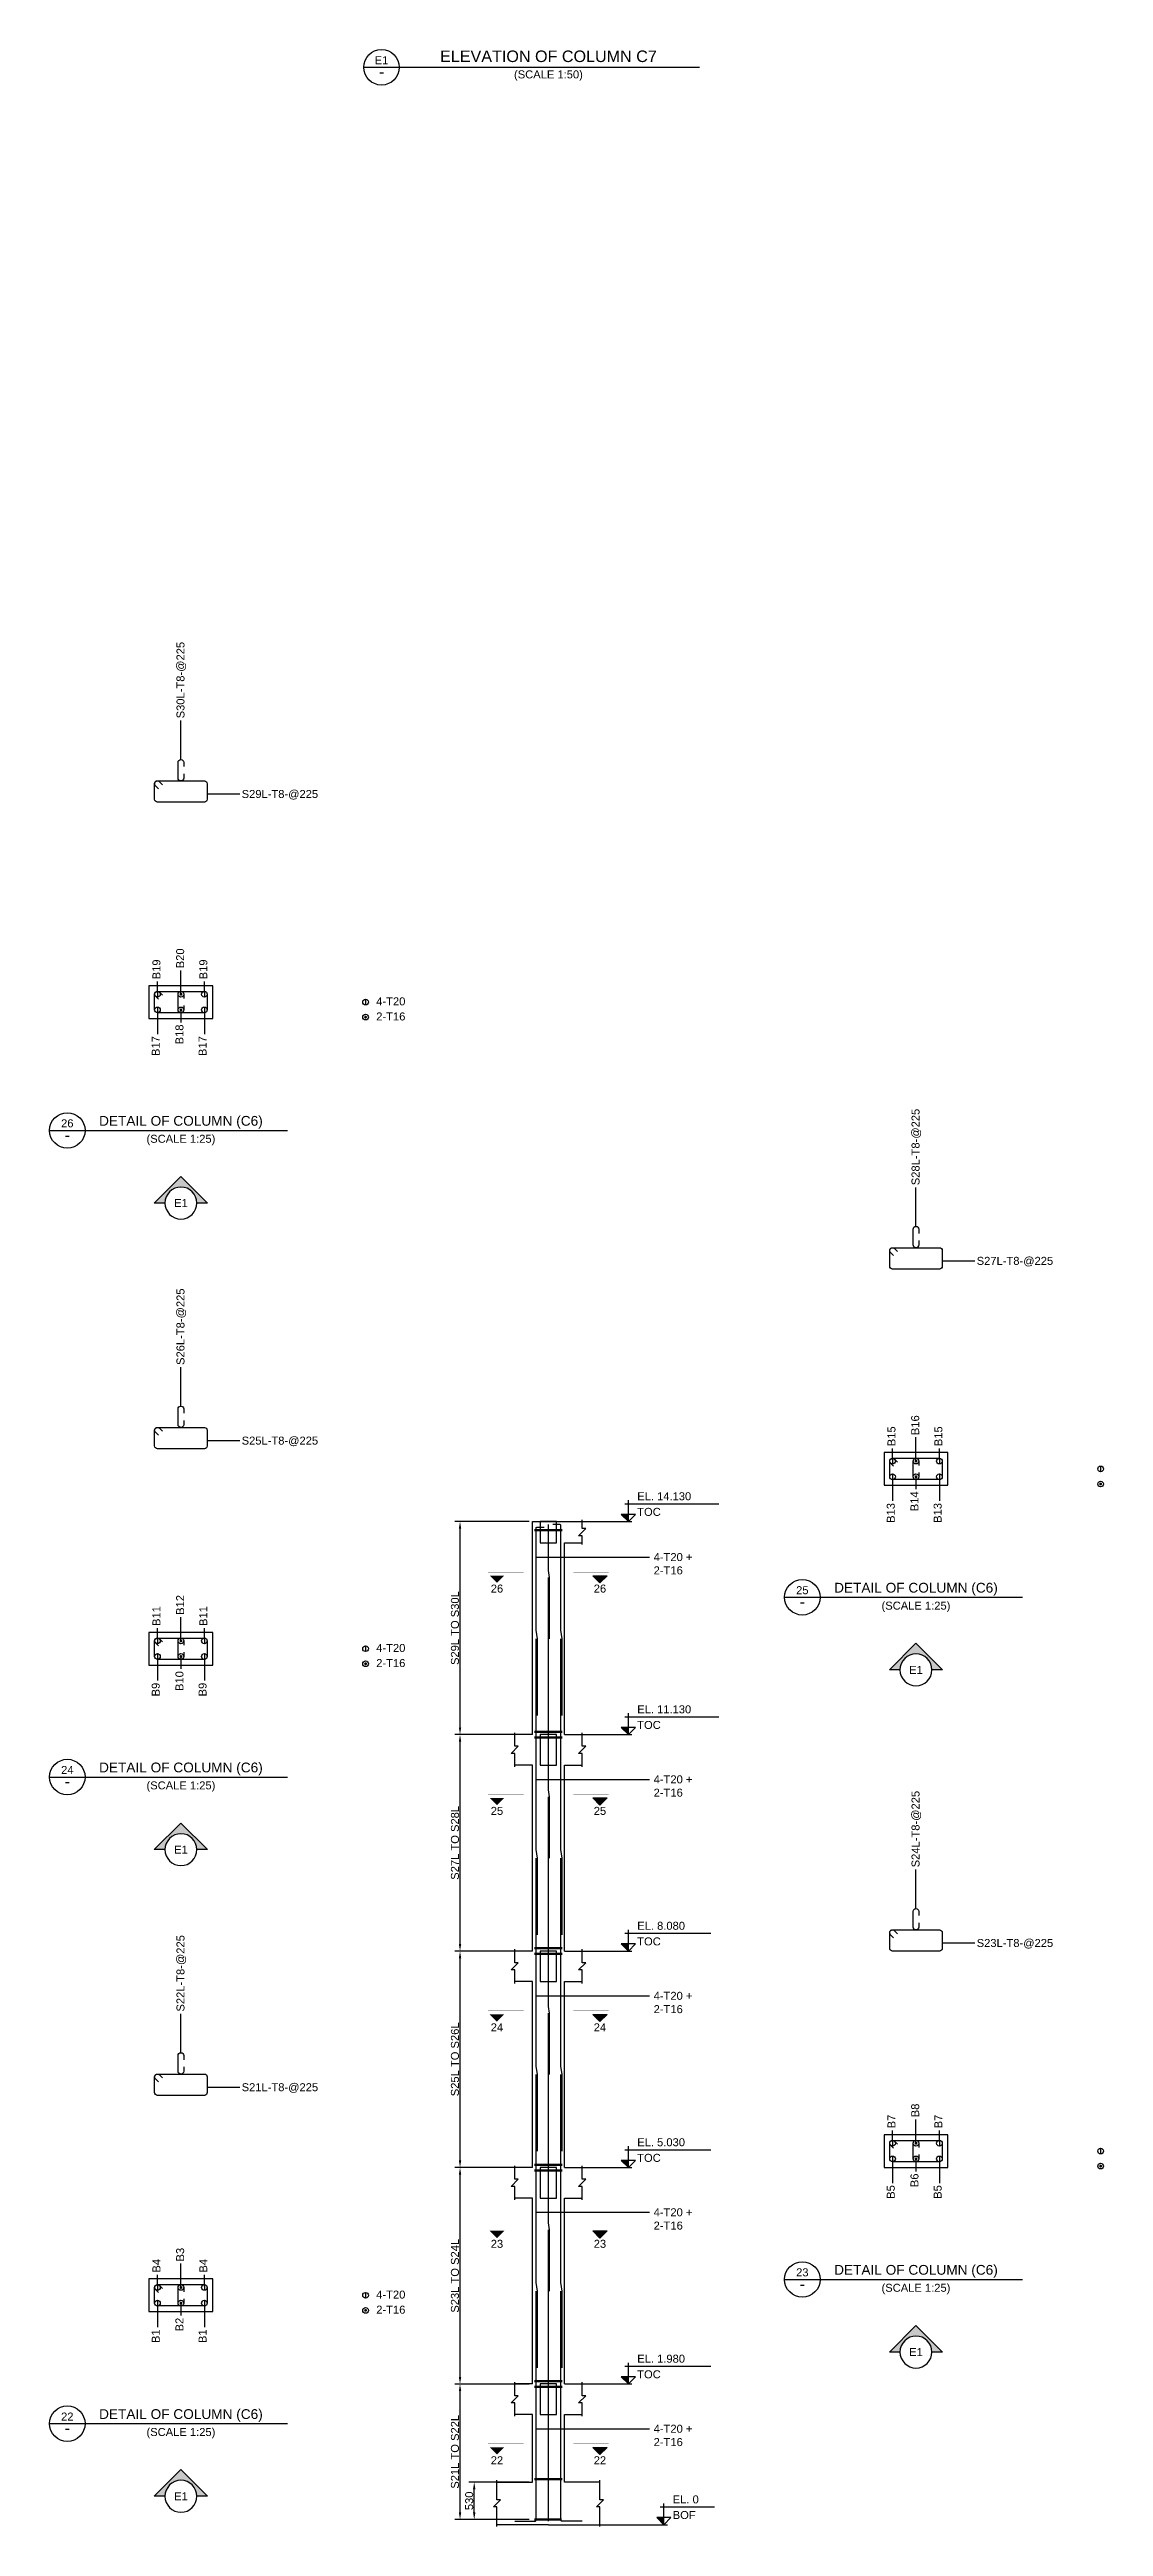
# Model space of a CAD drawing. Header units: inches. Extents: x -816171 to 9366335, y -450961 to 689132.
# Drawn here: x 123873 to 153553, y 201835 to 271590 of the extents above; entities that cross this region are included whole.
import ezdxf
from ezdxf.enums import TextEntityAlignment as Align

# ---------------------------------------------------------------- set-up
doc = ezdxf.new("R2010")
doc.units = ezdxf.units.IN
doc.header["$MEASUREMENT"] = 0
doc.linetypes.add('SCHidden', pattern=[1000, 500, -500])
for name, color, linetype in [('colSectionMarkLayer', 5, 'Continuous'), ('Concrete Line', 2, 'Continuous'), ('Dim', 31, 'Continuous'), ('Hatch', 25, 'Continuous'), ('Labels', 4, 'Continuous'), ('Link', 225, 'Continuous'), ('Reinforcement', 130, 'Continuous'), ('Text', 31, 'Continuous'), ('Text_Scale', 31, 'Continuous')]:
    doc.layers.add(name, color=color, linetype=linetype)
doc.styles.add('SC-BBS1', font='SansSerif')
doc.styles.add('SC-COL2', font='SansSerif')
doc.styles.get("Standard").update_dxf_attribs({"font": 'txt.shx'})
doc.dimstyles.new('ColumnSch', dxfattribs={"dimtxt": 225, "dimasz": 200, "dimexe": 150, "dimexo": 150, "dimgap": 25, "dimtad": 1, "dimtoh": 1, "dimdec": 4, "dimzin": 0, "dimdsep": 46, "dimtxsty": 'SC-COL2', "dimcen": 0.09, "dimclrd": 8, "dimclre": 8, "dimclrt": 31, "dimadec": 0, "dimazin": 0, "dimtfac": 1, "dimtdec": 0, "dimtix": 1, "dimtofl": 0, "dimtmove": 0, "dimatfit": 3, "dimfxl": 1, "dimtolj": 1, "dimtzin": 0, "dimarcsym": 0})
doc.dimstyles.get("Standard").update_dxf_attribs({"dimtxt": 0.18, "dimasz": 0.18, "dimexe": 0.18, "dimexo": 0.0625, "dimgap": 0.09, "dimtad": 0, "dimtih": 1, "dimtoh": 1, "dimdec": 4, "dimzin": 0, "dimdsep": 46, "dimtxsty": 'Standard', "dimcen": 0.09, "dimadec": 0, "dimazin": 0, "dimtfac": 1, "dimtdec": 4, "dimtofl": 0, "dimtmove": 0, "dimatfit": 3, "dimfxl": 1, "dimtolj": 1, "dimtzin": 0, "dimarcsym": 0})

# ---------------------------------------------------------------- blocks, each defined once
blk = doc.blocks.new('*D470')
at = {"layer": 'DEFPOINTS', "color": 0, "transparency": 16777216}
for p in [(135433, 205847), (137533, 205847), (137533, 202029)]:
    blk.add_point(p, dxfattribs=at)
at = {"layer": 'Dim', "color": 8, "lineweight": -2, "transparency": 16777216}
for p, q in [((137383, 205847), (135283, 205847)), ((135433, 202229), (135433, 205647)), ((137383, 202029), (135283, 202029))]:
    blk.add_line(p, q, dxfattribs=at)
at = {"layer": 'Dim', "color": 8, "transparency": 16777216}
for points in [[(135400, 205647), (135467, 205647), (135433, 205847)], [(135400, 202229), (135467, 202229), (135433, 202029)]]:
    blk.add_solid(points, dxfattribs=at)
at = {"layer": 'Dim', "color": 31, "lineweight": 50, "transparency": 16777216, "insert": (135291, 203938), "char_height": 225, "attachment_point": 5, "rotation": 90, "style": 'SC-COL2'}
blk.add_mtext('\\A1;S21L TO S22L', dxfattribs=at)
blk = doc.blocks.new('*D471')
at = {"layer": 'DEFPOINTS', "color": 0, "transparency": 16777216}
for p in [(135833, 203085), (137533, 203085), (137533, 202029)]:
    blk.add_point(p, dxfattribs=at)
at = {"layer": 'Dim', "color": 8, "lineweight": -2, "transparency": 16777216}
for p, q in [((137383, 203085), (135683, 203085)), ((135833, 202229), (135833, 202885)), ((137383, 202029), (135683, 202029))]:
    blk.add_line(p, q, dxfattribs=at)
at = {"layer": 'Dim', "color": 8, "transparency": 16777216}
for points in [[(135800, 202885), (135867, 202885), (135833, 203085)], [(135800, 202229), (135867, 202229), (135833, 202029)]]:
    blk.add_solid(points, dxfattribs=at)
at = {"layer": 'Dim', "color": 31, "lineweight": 50, "transparency": 16777216, "insert": (135692, 202557), "char_height": 225, "attachment_point": 5, "rotation": 90, "style": 'SC-COL2'}
blk.add_mtext('\\A1;530', dxfattribs=at)
blk = doc.blocks.new('*D472')
at = {"layer": 'DEFPOINTS', "color": 0, "transparency": 16777216}
for p in [(135433, 211943), (137533, 211943), (137533, 205847)]:
    blk.add_point(p, dxfattribs=at)
at = {"layer": 'Dim', "color": 8, "lineweight": -2, "transparency": 16777216}
for p, q in [((137383, 211943), (135283, 211943)), ((135433, 206047), (135433, 211743)), ((137383, 205847), (135283, 205847))]:
    blk.add_line(p, q, dxfattribs=at)
at = {"layer": 'Dim', "color": 8, "transparency": 16777216}
for points in [[(135400, 211743), (135467, 211743), (135433, 211943)], [(135400, 206047), (135467, 206047), (135433, 205847)]]:
    blk.add_solid(points, dxfattribs=at)
at = {"layer": 'Dim', "color": 31, "lineweight": 50, "transparency": 16777216, "insert": (135291, 208895), "char_height": 225, "attachment_point": 5, "rotation": 90, "style": 'SC-COL2'}
blk.add_mtext('\\A1;S23L TO S24L', dxfattribs=at)
blk = doc.blocks.new('*D473')
at = {"layer": 'DEFPOINTS', "color": 0, "transparency": 16777216}
for p in [(135433, 218039), (137533, 218039), (137533, 211943)]:
    blk.add_point(p, dxfattribs=at)
at = {"layer": 'Dim', "color": 8, "lineweight": -2, "transparency": 16777216}
for p, q in [((137383, 218039), (135283, 218039)), ((135433, 212143), (135433, 217839)), ((137383, 211943), (135283, 211943))]:
    blk.add_line(p, q, dxfattribs=at)
at = {"layer": 'Dim', "color": 8, "transparency": 16777216}
for points in [[(135400, 217839), (135467, 217839), (135433, 218039)], [(135400, 212143), (135467, 212143), (135433, 211943)]]:
    blk.add_solid(points, dxfattribs=at)
at = {"layer": 'Dim', "color": 31, "lineweight": 50, "transparency": 16777216, "insert": (135291, 214991), "char_height": 225, "attachment_point": 5, "rotation": 90, "style": 'SC-COL2'}
blk.add_mtext('\\A1;S25L TO S26L', dxfattribs=at)
blk = doc.blocks.new('*D474')
at = {"layer": 'DEFPOINTS', "color": 0, "transparency": 16777216}
for p in [(135433, 224135), (137533, 224135), (137533, 218039)]:
    blk.add_point(p, dxfattribs=at)
at = {"layer": 'Dim', "color": 8, "lineweight": -2, "transparency": 16777216}
for p, q in [((137383, 224135), (135283, 224135)), ((135433, 218239), (135433, 223935)), ((137383, 218039), (135283, 218039))]:
    blk.add_line(p, q, dxfattribs=at)
at = {"layer": 'Dim', "color": 8, "transparency": 16777216}
for points in [[(135400, 223935), (135467, 223935), (135433, 224135)], [(135400, 218239), (135467, 218239), (135433, 218039)]]:
    blk.add_solid(points, dxfattribs=at)
at = {"layer": 'Dim', "color": 31, "lineweight": 50, "transparency": 16777216, "insert": (135291, 221087), "char_height": 225, "attachment_point": 5, "rotation": 90, "style": 'SC-COL2'}
blk.add_mtext('\\A1;S27L TO S28L', dxfattribs=at)
blk = doc.blocks.new('*D475')
at = {"layer": 'DEFPOINTS', "color": 0, "transparency": 16777216}
for p in [(135433, 230135), (137533, 230135), (137533, 224135)]:
    blk.add_point(p, dxfattribs=at)
at = {"layer": 'Dim', "color": 8, "lineweight": -2, "transparency": 16777216}
for p, q in [((137383, 230135), (135283, 230135)), ((135433, 224335), (135433, 229935)), ((137383, 224135), (135283, 224135))]:
    blk.add_line(p, q, dxfattribs=at)
at = {"layer": 'Dim', "color": 8, "transparency": 16777216}
for points in [[(135400, 229935), (135467, 229935), (135433, 230135)], [(135400, 224335), (135467, 224335), (135433, 224135)]]:
    blk.add_solid(points, dxfattribs=at)
at = {"layer": 'Dim', "color": 31, "lineweight": 50, "transparency": 16777216, "insert": (135291, 227135), "char_height": 225, "attachment_point": 5, "rotation": 90, "style": 'SC-COL2'}
blk.add_mtext('\\A1;S29L TO S30L', dxfattribs=at)

msp = doc.modelspace()

# ---------------------------------------------------------------- hatches: boundary and pattern name
at = {"layer": 'Hatch'}
h = msp.add_hatch(color=256, dxfattribs=at)
edge = h.paths.add_edge_path(flags=16)
edge.add_line((127123.34546, 239105.4638), (126823.34546, 239105.4638))
edge.add_line((126823.34546, 239105.4638), (127573.34546, 239855.4638))
edge.add_line((127573.34546, 239855.4638), (128323.34546, 239105.4638))
edge.add_line((128323.34546, 239105.4638), (128023.34546, 239105.4638))
edge.add_arc((127573.34546, 239105.4638), 450, 0, 180)
for points in [[(140173.34546, 230135.4638), (140173.34546, 230335.4638), (139973.34546, 230335.4638)], [(136273.34546, 228610.4638), (136473.34546, 228410.4638), (136673.34546, 228610.4638), (136273.34546, 228610.4638)], [(139573.34546, 228610.4638), (139373.34546, 228410.4638), (139173.34546, 228610.4638), (139573.34546, 228610.4638)], [(140173.34546, 224135.4638), (140173.34546, 224335.4638), (139973.34546, 224335.4638)], [(136273.34546, 222350.4638), (136473.34546, 222150.4638), (136673.34546, 222350.4638), (136273.34546, 222350.4638)], [(139573.34546, 222350.4638), (139373.34546, 222150.4638), (139173.34546, 222350.4638), (139573.34546, 222350.4638)], [(140173.34546, 218039.4638), (140173.34546, 218239.4638), (139973.34546, 218239.4638)], [(136273.34546, 216254.4638), (136473.34546, 216054.4638), (136673.34546, 216254.4638), (136273.34546, 216254.4638)], [(139573.34546, 216254.4638), (139373.34546, 216054.4638), (139173.34546, 216254.4638), (139573.34546, 216254.4638)], [(140173.34546, 211943.4638), (140173.34546, 212143.4638), (139973.34546, 212143.4638)], [(136273.34546, 210158.4638), (136473.34546, 209958.4638), (136673.34546, 210158.4638), (136273.34546, 210158.4638)], [(139573.34546, 210158.4638), (139373.34546, 209958.4638), (139173.34546, 210158.4638), (139573.34546, 210158.4638)], [(140173.34546, 205847.4638), (140173.34546, 206047.4638), (139973.34546, 206047.4638)], [(136273.34546, 204062.4638), (136473.34546, 203862.4638), (136673.34546, 204062.4638), (136273.34546, 204062.4638)], [(139573.34546, 204062.4638), (139373.34546, 203862.4638), (139173.34546, 204062.4638), (139573.34546, 204062.4638)], [(141173.34546, 201885.4638), (141173.34546, 202085.4638), (140973.34546, 202085.4638)]]:
    msp.add_hatch(color=256, dxfattribs=at).paths.add_polyline_path(points, flags=0)
h = msp.add_hatch(color=256, dxfattribs=at)
edge = h.paths.add_edge_path(flags=16)
edge.add_line((147823.34546, 225957.4638), (147523.34546, 225957.4638))
edge.add_line((147523.34546, 225957.4638), (148273.34546, 226707.4638))
edge.add_line((148273.34546, 226707.4638), (149023.34546, 225957.4638))
edge.add_line((149023.34546, 225957.4638), (148723.34546, 225957.4638))
edge.add_arc((148273.34546, 225957.4638), 450, 0, 180)
h = msp.add_hatch(color=256, dxfattribs=at)
edge = h.paths.add_edge_path(flags=16)
edge.add_line((127123.34546, 220895.4638), (126823.34546, 220895.4638))
edge.add_line((126823.34546, 220895.4638), (127573.34546, 221645.4638))
edge.add_line((127573.34546, 221645.4638), (128323.34546, 220895.4638))
edge.add_line((128323.34546, 220895.4638), (128023.34546, 220895.4638))
edge.add_arc((127573.34546, 220895.4638), 450, 0, 180)
h = msp.add_hatch(color=256, dxfattribs=at)
edge = h.paths.add_edge_path(flags=16)
edge.add_line((147823.34546, 206747.4638), (147523.34546, 206747.4638))
edge.add_line((147523.34546, 206747.4638), (148273.34546, 207497.4638))
edge.add_line((148273.34546, 207497.4638), (149023.34546, 206747.4638))
edge.add_line((149023.34546, 206747.4638), (148723.34546, 206747.4638))
edge.add_arc((148273.34546, 206747.4638), 450, 0, 180)
h = msp.add_hatch(color=256, dxfattribs=at)
edge = h.paths.add_edge_path(flags=16)
edge.add_line((127123.34546, 202685.4638), (126823.34546, 202685.4638))
edge.add_line((126823.34546, 202685.4638), (127573.34546, 203435.4638))
edge.add_line((127573.34546, 203435.4638), (128323.34546, 202685.4638))
edge.add_line((128323.34546, 202685.4638), (128023.34546, 202685.4638))
edge.add_arc((127573.34546, 202685.4638), 450, 0, 180)

# ---------------------------------------------------------------- linework, layer by layer
at = {"lineweight": 50}
for p, q in [((137533.34546, 229895.4638), (138313.34546, 229895.4638)), ((137533.34546, 224215.4638), (138313.34546, 224215.4638)), ((137533.34546, 224055.4638), (138313.34546, 224055.4638)), ((137533.34546, 218119.4638), (138313.34546, 218119.4638)), ((137533.34546, 217959.4638), (138313.34546, 217959.4638)), ((137533.34546, 212023.4638), (138313.34546, 212023.4638)), ((137533.34546, 211863.4638), (138313.34546, 211863.4638)), ((137533.34546, 205927.4638), (138313.34546, 205927.4638)), ((137533.34546, 205767.4638), (138313.34546, 205767.4638)), ((137533.34546, 203165.4638), (138313.34546, 203165.4638)), ((137533.34546, 202029.4638), (138293.34546, 202029.4638))]:
    msp.add_line(p, q, dxfattribs=at)
at = {"layer": 'colSectionMarkLayer'}
for p, q in [((132723.34546, 271090.4638), (142173.34546, 271090.4638)), ((123873.34546, 241150.4638), (130573.34546, 241150.4638)), ((140073.34546, 230635.4638), (142723.34546, 230635.4638)), ((140173.34546, 230135.4638), (140173.34546, 230735.4638)), ((138373.34546, 230135.4638), (140273.34546, 230135.4638)), ((144573.34546, 228002.4638), (151273.34546, 228002.4638)), ((140073.34546, 224635.4638), (142723.34546, 224635.4638)), ((140173.34546, 224135.4638), (140173.34546, 224735.4638)), ((138373.34546, 224135.4638), (140273.34546, 224135.4638)), ((123873.34546, 222940.4638), (130573.34546, 222940.4638)), ((140073.34546, 218539.4638), (142498.34546, 218539.4638)), ((140173.34546, 218039.4638), (140173.34546, 218639.4638)), ((138373.34546, 218039.4638), (140273.34546, 218039.4638)), ((140073.34546, 212443.4638), (142498.34546, 212443.4638)), ((140173.34546, 211943.4638), (140173.34546, 212543.4638)), ((138373.34546, 211943.4638), (140273.34546, 211943.4638)), ((144573.34546, 208792.4638), (151273.34546, 208792.4638)), ((138373.34546, 205847.4638), (140273.34546, 205847.4638)), ((140073.34546, 206347.4638), (142498.34546, 206347.4638)), ((140173.34546, 205847.4638), (140173.34546, 206447.4638)), ((123873.34546, 204730.4638), (130573.34546, 204730.4638)), ((141073.34546, 202385.4638), (142598.34546, 202385.4638)), ((141173.34546, 201885.4638), (141173.34546, 202485.4638)), ((139373.34546, 201885.4638), (141273.34546, 201885.4638))]:
    msp.add_line(p, q, dxfattribs=at)
for points in [[(127123.34546, 239105.4638), (126823.34546, 239105.4638), (127573.34546, 239855.4638), (128323.34546, 239105.4638), (128023.34546, 239105.4638, 1), (127123.34546, 239105.4638, 1), (128023.34546, 239105.4638)], [(147823.34546, 225957.4638), (147523.34546, 225957.4638), (148273.34546, 226707.4638), (149023.34546, 225957.4638), (148723.34546, 225957.4638, 1), (147823.34546, 225957.4638, 1), (148723.34546, 225957.4638)], [(127123.34546, 220895.4638), (126823.34546, 220895.4638), (127573.34546, 221645.4638), (128323.34546, 220895.4638), (128023.34546, 220895.4638, 1), (127123.34546, 220895.4638, 1), (128023.34546, 220895.4638)], [(147823.34546, 206747.4638), (147523.34546, 206747.4638), (148273.34546, 207497.4638), (149023.34546, 206747.4638), (148723.34546, 206747.4638, 1), (147823.34546, 206747.4638, 1), (148723.34546, 206747.4638)], [(127123.34546, 202685.4638), (126823.34546, 202685.4638), (127573.34546, 203435.4638), (128323.34546, 202685.4638), (128023.34546, 202685.4638, 1), (127123.34546, 202685.4638, 1), (128023.34546, 202685.4638)]]:
    msp.add_lwpolyline(points, format="xyb", dxfattribs=at)
for points in [[(140173.34546, 230135.4638), (140373.34546, 230335.4638), (139973.34546, 230335.4638)], [(140173.34546, 224135.4638), (140373.34546, 224335.4638), (139973.34546, 224335.4638)], [(140173.34546, 218039.4638), (140373.34546, 218239.4638), (139973.34546, 218239.4638)], [(140173.34546, 211943.4638), (140373.34546, 212143.4638), (139973.34546, 212143.4638)], [(140173.34546, 205847.4638), (140373.34546, 206047.4638), (139973.34546, 206047.4638)], [(141173.34546, 201885.4638), (141373.34546, 202085.4638), (140973.34546, 202085.4638)]]:
    msp.add_lwpolyline(points, close=True, dxfattribs=at)
at = {"layer": 'colSectionMarkLayer', "const_width": 5}
for points in [[(137223.34546, 228710.4638), (136223.34546, 228710.4638)], [(136273.34546, 228610.4638), (136473.34546, 228410.4638), (136673.34546, 228610.4638), (136273.34546, 228610.4638)], [(138623.34546, 228710.4638), (139623.34546, 228710.4638)], [(137223.34546, 222450.4638), (136223.34546, 222450.4638)], [(136273.34546, 222350.4638), (136473.34546, 222150.4638), (136673.34546, 222350.4638), (136273.34546, 222350.4638)], [(138623.34546, 222450.4638), (139623.34546, 222450.4638)], [(137223.34546, 216354.4638), (136223.34546, 216354.4638)], [(136273.34546, 216254.4638), (136473.34546, 216054.4638), (136673.34546, 216254.4638), (136273.34546, 216254.4638)], [(138623.34546, 216354.4638), (139623.34546, 216354.4638)], [(137223.34546, 210258.4638), (136223.34546, 210258.4638)], [(136273.34546, 210158.4638), (136473.34546, 209958.4638), (136673.34546, 210158.4638), (136273.34546, 210158.4638)], [(138623.34546, 210258.4638), (139623.34546, 210258.4638)], [(137223.34546, 204162.4638), (136223.34546, 204162.4638)], [(136273.34546, 204062.4638), (136473.34546, 203862.4638), (136673.34546, 204062.4638), (136273.34546, 204062.4638)], [(138623.34546, 204162.4638), (139623.34546, 204162.4638)]]:
    msp.add_lwpolyline(points, dxfattribs=at)
at = {"layer": 'colSectionMarkLayer'}
for points in [[(139573.34546, 228610.4638), (139373.34546, 228410.4638), (139173.34546, 228610.4638), (139573.34546, 228610.4638)], [(139573.34546, 222350.4638), (139373.34546, 222150.4638), (139173.34546, 222350.4638), (139573.34546, 222350.4638)], [(139573.34546, 216254.4638), (139373.34546, 216054.4638), (139173.34546, 216254.4638), (139573.34546, 216254.4638)], [(139573.34546, 210158.4638), (139373.34546, 209958.4638), (139173.34546, 210158.4638), (139573.34546, 210158.4638)], [(139573.34546, 204062.4638), (139373.34546, 203862.4638), (139173.34546, 204062.4638), (139573.34546, 204062.4638)]]:
    msp.add_lwpolyline(points, dxfattribs=at)
for centre in [(133223.34546, 271090.4638), (124373.34546, 241150.4638), (145073.34546, 228002.4638), (124373.34546, 222940.4638), (145073.34546, 208792.4638), (124373.34546, 204730.4638)]:
    msp.add_circle(centre, 500, dxfattribs=at)
at = {"layer": 'Concrete Line'}
for p, q in [((137473.34546, 224135.4638), (137473.34546, 230135.4638)), ((137473.34546, 230135.4638), (138873.34546, 230135.4638)), ((138373.34546, 224135.4638), (138373.34546, 229535.4638)), ((138373.34546, 229535.4638), (138873.34546, 229535.4638)), ((137473.34546, 224135.4638), (136973.34546, 224135.4638)), ((137473.34546, 224135.4638), (137473.34546, 224135.4638)), ((137473.34546, 224135.4638), (137473.34546, 224135.4638)), ((138373.34546, 224135.4638), (138373.34546, 224135.4638)), ((138373.34546, 224135.4638), (138373.34546, 224135.4638)), ((138373.34546, 224135.4638), (138873.34546, 224135.4638)), ((137473.34546, 223275.4638), (136973.34546, 223275.4638)), ((137473.34546, 218039.4638), (137473.34546, 223275.4638)), ((138373.34546, 218039.4638), (138373.34546, 223275.4638)), ((138373.34546, 223275.4638), (138873.34546, 223275.4638)), ((137473.34546, 218039.4638), (136973.34546, 218039.4638)), ((137473.34546, 218039.4638), (137473.34546, 218039.4638)), ((137473.34546, 218039.4638), (137473.34546, 218039.4638)), ((138373.34546, 218039.4638), (138373.34546, 218039.4638)), ((138373.34546, 218039.4638), (138373.34546, 218039.4638)), ((138373.34546, 218039.4638), (138873.34546, 218039.4638)), ((137473.34546, 217179.4638), (136973.34546, 217179.4638)), ((137473.34546, 211943.4638), (137473.34546, 217179.4638)), ((138373.34546, 211943.4638), (138373.34546, 217179.4638)), ((138373.34546, 217179.4638), (138873.34546, 217179.4638)), ((137473.34546, 211943.4638), (136973.34546, 211943.4638)), ((137473.34546, 211943.4638), (137473.34546, 211943.4638)), ((137473.34546, 211943.4638), (137473.34546, 211943.4638)), ((138373.34546, 211943.4638), (138373.34546, 211943.4638)), ((138373.34546, 211943.4638), (138373.34546, 211943.4638)), ((138373.34546, 211943.4638), (138873.34546, 211943.4638)), ((137473.34546, 211083.4638), (136973.34546, 211083.4638)), ((137473.34546, 205847.4638), (137473.34546, 211083.4638)), ((138373.34546, 205847.4638), (138373.34546, 211083.4638)), ((138373.34546, 211083.4638), (138873.34546, 211083.4638)), ((137473.34546, 205847.4638), (136973.34546, 205847.4638)), ((137473.34546, 205847.4638), (137473.34546, 205847.4638)), ((137473.34546, 205847.4638), (137473.34546, 205847.4638)), ((138373.34546, 205847.4638), (138373.34546, 205847.4638)), ((138373.34546, 205847.4638), (138373.34546, 205847.4638)), ((138373.34546, 205847.4638), (138873.34546, 205847.4638)), ((137473.34546, 204987.4638), (136973.34546, 204987.4638)), ((137473.34546, 203085.4638), (137473.34546, 204987.4638)), ((138373.34546, 203085.4638), (138373.34546, 204987.4638)), ((138373.34546, 204987.4638), (138873.34546, 204987.4638)), ((136473.34546, 203085.4638), (137473.34546, 203085.4638)), ((139373.34546, 203085.4638), (138373.34546, 203085.4638)), ((139373.34546, 203085.4638), (138373.34546, 203085.4638)), ((137923.34546, 201885.4638), (136473.34546, 201885.4638)), ((137923.34546, 201885.4638), (139373.34546, 201885.4638))]:
    msp.add_line(p, q, dxfattribs=at)
for points in [[(126673.34546, 244305.4638), (128473.34546, 244305.4638), (128473.34546, 244305.4638), (128473.34546, 245225.4638), (128473.34546, 245225.4638), (126673.34546, 245225.4638), (126673.34546, 245225.4638), (126673.34546, 244305.4638)], [(147373.34546, 231157.4638), (149173.34546, 231157.4638), (149173.34546, 231157.4638), (149173.34546, 232077.4638), (149173.34546, 232077.4638), (147373.34546, 232077.4638), (147373.34546, 232077.4638), (147373.34546, 231157.4638)], [(137693.34546, 230135.4638), (137693.34546, 229535.4638), (138153.34546, 229535.4638), (138153.34546, 230135.4638)], [(126673.34546, 226095.4638), (128473.34546, 226095.4638), (128473.34546, 226095.4638), (128473.34546, 227015.4638), (128473.34546, 227015.4638), (126673.34546, 227015.4638), (126673.34546, 227015.4638), (126673.34546, 226095.4638)], [(137693.34546, 224135.4638), (137693.34546, 223275.4638), (138153.34546, 223275.4638), (138153.34546, 224135.4638)], [(137693.34546, 218039.4638), (137693.34546, 217179.4638), (138153.34546, 217179.4638), (138153.34546, 218039.4638)], [(147373.34546, 211947.4638), (149173.34546, 211947.4638), (149173.34546, 211947.4638), (149173.34546, 212867.4638), (149173.34546, 212867.4638), (147373.34546, 212867.4638), (147373.34546, 212867.4638), (147373.34546, 211947.4638)], [(137693.34546, 211943.4638), (137693.34546, 211083.4638), (138153.34546, 211083.4638), (138153.34546, 211943.4638)], [(126673.34546, 207885.4638), (128473.34546, 207885.4638), (128473.34546, 207885.4638), (128473.34546, 208805.4638), (128473.34546, 208805.4638), (126673.34546, 208805.4638), (126673.34546, 208805.4638), (126673.34546, 207885.4638)], [(137693.34546, 205847.4638), (137693.34546, 204987.4638), (138153.34546, 204987.4638), (138153.34546, 205847.4638)]]:
    msp.add_lwpolyline(points, close=True, dxfattribs=at)
for points in [[(138873.34546, 229485.4638), (138873.34546, 229735.4638), (138773.34546, 229735.4638), (138973.34546, 229935.4638), (138873.34546, 229935.4638), (138873.34546, 230185.4638)], [(136973.34546, 223225.4638), (136973.34546, 223605.4638), (136873.34546, 223605.4638), (137073.34546, 223805.4638), (136973.34546, 223805.4638), (136973.34546, 224185.4638)], [(138873.34546, 223225.4638), (138873.34546, 223605.4638), (138773.34546, 223605.4638), (138973.34546, 223805.4638), (138873.34546, 223805.4638), (138873.34546, 224185.4638)], [(136973.34546, 217129.4638), (136973.34546, 217509.4638), (136873.34546, 217509.4638), (137073.34546, 217709.4638), (136973.34546, 217709.4638), (136973.34546, 218089.4638)], [(138873.34546, 217129.4638), (138873.34546, 217509.4638), (138773.34546, 217509.4638), (138973.34546, 217709.4638), (138873.34546, 217709.4638), (138873.34546, 218089.4638)], [(136973.34546, 211033.4638), (136973.34546, 211413.4638), (136873.34546, 211413.4638), (137073.34546, 211613.4638), (136973.34546, 211613.4638), (136973.34546, 211993.4638)], [(138873.34546, 211033.4638), (138873.34546, 211413.4638), (138773.34546, 211413.4638), (138973.34546, 211613.4638), (138873.34546, 211613.4638), (138873.34546, 211993.4638)], [(136973.34546, 204937.4638), (136973.34546, 205317.4638), (136873.34546, 205317.4638), (137073.34546, 205517.4638), (136973.34546, 205517.4638), (136973.34546, 205897.4638)], [(138873.34546, 204937.4638), (138873.34546, 205317.4638), (138773.34546, 205317.4638), (138973.34546, 205517.4638), (138873.34546, 205517.4638), (138873.34546, 205897.4638)], [(136473.34546, 201835.4638), (136473.34546, 202385.4638), (136373.34546, 202385.4638), (136573.34546, 202585.4638), (136473.34546, 202585.4638), (136473.34546, 203135.4638)], [(139373.34546, 201835.4638), (139373.34546, 202385.4638), (139273.34546, 202385.4638), (139473.34546, 202585.4638), (139373.34546, 202585.4638), (139373.34546, 203135.4638)]]:
    msp.add_lwpolyline(points, dxfattribs=at)
at = {"layer": 'Concrete Line', "linetype": 'SCHidden', "ltscale": 0.3}
for points in [[(137693.34546, 224135.4638), (137693.34546, 223275.4638), (138153.34546, 223275.4638), (138153.34546, 224135.4638)], [(137693.34546, 218039.4638), (137693.34546, 217179.4638), (138153.34546, 217179.4638), (138153.34546, 218039.4638)], [(137693.34546, 211943.4638), (137693.34546, 211083.4638), (138153.34546, 211083.4638), (138153.34546, 211943.4638)], [(137693.34546, 205847.4638), (137693.34546, 204987.4638), (138153.34546, 204987.4638), (138153.34546, 205847.4638)]]:
    msp.add_lwpolyline(points, close=True, dxfattribs=at)
at = {"layer": 'Dim', "color": 8}
for p, q in [((127573.34546, 245017.4638), (127573.34546, 245657.4638)), ((126913.34546, 245025.4638), (126913.34546, 245345.4638)), ((128233.34546, 245025.4638), (128233.34546, 245345.4638)), ((126913.34546, 244505.4638), (126913.34546, 243865.4638)), ((127573.34546, 244513.4638), (127573.34546, 244193.4638)), ((128233.34546, 244505.4638), (128233.34546, 243865.4638)), ((148273.34546, 231869.4638), (148273.34546, 232509.4638)), ((147613.34546, 231877.4638), (147613.34546, 232197.4638)), ((148933.34546, 231877.4638), (148933.34546, 232197.4638)), ((147613.34546, 231357.4638), (147613.34546, 230717.4638)), ((148273.34546, 231365.4638), (148273.34546, 231045.4638)), ((148933.34546, 231357.4638), (148933.34546, 230717.4638)), ((127573.34546, 226807.4638), (127573.34546, 227447.4638)), ((126913.34546, 226815.4638), (126913.34546, 227135.4638)), ((128233.34546, 226815.4638), (128233.34546, 227135.4638)), ((126913.34546, 226295.4638), (126913.34546, 225655.4638)), ((127573.34546, 226303.4638), (127573.34546, 225983.4638)), ((128233.34546, 226295.4638), (128233.34546, 225655.4638)), ((147613.34546, 212667.4638), (147613.34546, 212987.4638)), ((148273.34546, 212659.4638), (148273.34546, 213299.4638)), ((148933.34546, 212667.4638), (148933.34546, 212987.4638)), ((147613.34546, 212147.4638), (147613.34546, 211507.4638)), ((148273.34546, 212155.4638), (148273.34546, 211835.4638)), ((148933.34546, 212147.4638), (148933.34546, 211507.4638)), ((126913.34546, 208605.4638), (126913.34546, 208925.4638)), ((127573.34546, 208597.4638), (127573.34546, 209237.4638)), ((128233.34546, 208605.4638), (128233.34546, 208925.4638)), ((126913.34546, 208085.4638), (126913.34546, 207445.4638)), ((127573.34546, 208093.4638), (127573.34546, 207773.4638)), ((128233.34546, 208085.4638), (128233.34546, 207445.4638))]:
    msp.add_line(p, q, dxfattribs=at)
at = {"layer": 'Link'}
for points in [[(127653.34546, 251195.4638), (127653.34546, 251075.4638, -1), (127493.34546, 251075.4638), (127493.34546, 251515.4638, -1), (127653.34546, 251515.4638), (127653.34546, 251395.4638)], [(126941.62947, 250774.0424), (126856.77681, 250858.89537, -0.6681779738), (126913.34546, 250995.4638), (128233.34546, 250995.4638, -0.4142135624), (128313.34546, 250915.4638), (128313.34546, 250475.4638, -0.4142135624), (128233.34546, 250395.4638), (126913.34546, 250395.4638, -0.4142135624), (126833.34546, 250475.4638), (126833.34546, 250915.4638, -0.6681793021), (126969.9141, 250972.03224), (127054.76676, 250887.17927)], [(126941.62947, 244844.0424), (126856.77681, 244928.89537, -0.6681779738), (126913.34546, 245065.4638), (128233.34546, 245065.4638, -0.4142135624), (128313.34546, 244985.4638), (128313.34546, 244545.4638, -0.4142135624), (128233.34546, 244465.4638), (126913.34546, 244465.4638, -0.4142135624), (126833.34546, 244545.4638), (126833.34546, 244985.4638, -0.6681793021), (126969.9141, 245042.03224), (127054.76676, 244957.17927)], [(127653.34546, 244665.4638), (127653.34546, 244545.4638, -1), (127493.34546, 244545.4638), (127493.34546, 244985.4638, -1), (127653.34546, 244985.4638), (127653.34546, 244865.4638)], [(148353.34546, 238047.4638), (148353.34546, 237927.4638, -1), (148193.34546, 237927.4638), (148193.34546, 238367.4638, -1), (148353.34546, 238367.4638), (148353.34546, 238247.4638)], [(147641.62947, 237626.0424), (147556.77681, 237710.89537, -0.6681779738), (147613.34546, 237847.4638), (148933.34546, 237847.4638, -0.4142135624), (149013.34546, 237767.4638), (149013.34546, 237327.4638, -0.4142135624), (148933.34546, 237247.4638), (147613.34546, 237247.4638, -0.4142135624), (147533.34546, 237327.4638), (147533.34546, 237767.4638, -0.6681793021), (147669.9141, 237824.03224), (147754.76676, 237739.17927)], [(127653.34546, 232985.4638), (127653.34546, 232865.4638, -1), (127493.34546, 232865.4638), (127493.34546, 233305.4638, -1), (127653.34546, 233305.4638), (127653.34546, 233185.4638)], [(126941.62947, 232564.0424), (126856.77681, 232648.89537, -0.6681779738), (126913.34546, 232785.4638), (128233.34546, 232785.4638, -0.4142135624), (128313.34546, 232705.4638), (128313.34546, 232265.4638, -0.4142135624), (128233.34546, 232185.4638), (126913.34546, 232185.4638, -0.4142135624), (126833.34546, 232265.4638), (126833.34546, 232705.4638, -0.6681793021), (126969.9141, 232762.03224), (127054.76676, 232677.17927)], [(147641.62947, 231696.0424), (147556.77681, 231780.89537, -0.6681779738), (147613.34546, 231917.4638), (148933.34546, 231917.4638, -0.4142135624), (149013.34546, 231837.4638), (149013.34546, 231397.4638, -0.4142135624), (148933.34546, 231317.4638), (147613.34546, 231317.4638, -0.4142135624), (147533.34546, 231397.4638), (147533.34546, 231837.4638, -0.6681793021), (147669.9141, 231894.03224), (147754.76676, 231809.17927)], [(148353.34546, 231517.4638), (148353.34546, 231397.4638, -1), (148193.34546, 231397.4638), (148193.34546, 231837.4638, -1), (148353.34546, 231837.4638), (148353.34546, 231717.4638)], [(126941.62947, 226634.0424), (126856.77681, 226718.89537, -0.6681779738), (126913.34546, 226855.4638), (128233.34546, 226855.4638, -0.4142135624), (128313.34546, 226775.4638), (128313.34546, 226335.4638, -0.4142135624), (128233.34546, 226255.4638), (126913.34546, 226255.4638, -0.4142135624), (126833.34546, 226335.4638), (126833.34546, 226775.4638, -0.6681793021), (126969.9141, 226832.03224), (127054.76676, 226747.17927)], [(127653.34546, 226455.4638), (127653.34546, 226335.4638, -1), (127493.34546, 226335.4638), (127493.34546, 226775.4638, -1), (127653.34546, 226775.4638), (127653.34546, 226655.4638)], [(148353.34546, 218837.4638), (148353.34546, 218717.4638, -1), (148193.34546, 218717.4638), (148193.34546, 219157.4638, -1), (148353.34546, 219157.4638), (148353.34546, 219037.4638)], [(147641.62947, 218416.0424), (147556.77681, 218500.89537, -0.6681779738), (147613.34546, 218637.4638), (148933.34546, 218637.4638, -0.4142135624), (149013.34546, 218557.4638), (149013.34546, 218117.4638, -0.4142135624), (148933.34546, 218037.4638), (147613.34546, 218037.4638, -0.4142135624), (147533.34546, 218117.4638), (147533.34546, 218557.4638, -0.6681793021), (147669.9141, 218614.03224), (147754.76676, 218529.17927)], [(127653.34546, 214775.4638), (127653.34546, 214655.4638, -1), (127493.34546, 214655.4638), (127493.34546, 215095.4638, -1), (127653.34546, 215095.4638), (127653.34546, 214975.4638)], [(126941.62947, 214354.0424), (126856.77681, 214438.89537, -0.6681779738), (126913.34546, 214575.4638), (128233.34546, 214575.4638, -0.4142135624), (128313.34546, 214495.4638), (128313.34546, 214055.4638, -0.4142135624), (128233.34546, 213975.4638), (126913.34546, 213975.4638, -0.4142135624), (126833.34546, 214055.4638), (126833.34546, 214495.4638, -0.6681793021), (126969.9141, 214552.03224), (127054.76676, 214467.17927)], [(147641.62947, 212486.0424), (147556.77681, 212570.89537, -0.6681779738), (147613.34546, 212707.4638), (148933.34546, 212707.4638, -0.4142135624), (149013.34546, 212627.4638), (149013.34546, 212187.4638, -0.4142135624), (148933.34546, 212107.4638), (147613.34546, 212107.4638, -0.4142135624), (147533.34546, 212187.4638), (147533.34546, 212627.4638, -0.6681793021), (147669.9141, 212684.03224), (147754.76676, 212599.17927)], [(148353.34546, 212307.4638), (148353.34546, 212187.4638, -1), (148193.34546, 212187.4638), (148193.34546, 212627.4638, -1), (148353.34546, 212627.4638), (148353.34546, 212507.4638)], [(126941.62947, 208424.0424), (126856.77681, 208508.89537, -0.6681779738), (126913.34546, 208645.4638), (128233.34546, 208645.4638, -0.4142135624), (128313.34546, 208565.4638), (128313.34546, 208125.4638, -0.4142135624), (128233.34546, 208045.4638), (126913.34546, 208045.4638, -0.4142135624), (126833.34546, 208125.4638), (126833.34546, 208565.4638, -0.6681793021), (126969.9141, 208622.03224), (127054.76676, 208537.17927)], [(127653.34546, 208245.4638), (127653.34546, 208125.4638, -1), (127493.34546, 208125.4638), (127493.34546, 208565.4638, -1), (127653.34546, 208565.4638), (127653.34546, 208445.4638)]]:
    msp.add_lwpolyline(points, format="xyb", dxfattribs=at)
at = {"layer": 'Reinforcement', "color": 130}
for points in [[(126913.34546, 245065.4638), (126913.34546, 244905.4638)], [(128233.34546, 245065.4638), (128233.34546, 244905.4638)], [(132773.34546, 244845.4638), (132773.34546, 244685.4638)], [(126913.34546, 244625.4638), (126913.34546, 244465.4638)], [(128233.34546, 244625.4638), (128233.34546, 244465.4638)], [(147613.34546, 231917.4638), (147613.34546, 231757.4638)], [(148933.34546, 231917.4638), (148933.34546, 231757.4638)], [(153473.34546, 231697.4638), (153473.34546, 231537.4638)], [(147613.34546, 231477.4638), (147613.34546, 231317.4638)], [(148933.34546, 231477.4638), (148933.34546, 231317.4638)], [(126913.34546, 226855.4638), (126913.34546, 226695.4638)], [(128233.34546, 226855.4638), (128233.34546, 226695.4638)], [(126913.34546, 226415.4638), (126913.34546, 226255.4638)], [(128233.34546, 226415.4638), (128233.34546, 226255.4638)], [(132773.34546, 226635.4638), (132773.34546, 226475.4638)], [(147613.34546, 212707.4638), (147613.34546, 212547.4638)], [(147613.34546, 212267.4638), (147613.34546, 212107.4638)], [(148933.34546, 212707.4638), (148933.34546, 212547.4638)], [(148933.34546, 212267.4638), (148933.34546, 212107.4638)], [(153473.34546, 212487.4638), (153473.34546, 212327.4638)], [(126913.34546, 208645.4638), (126913.34546, 208485.4638)], [(128233.34546, 208645.4638), (128233.34546, 208485.4638)], [(126913.34546, 208205.4638), (126913.34546, 208045.4638)], [(128233.34546, 208205.4638), (128233.34546, 208045.4638)], [(132773.34546, 208425.4638), (132773.34546, 208265.4638)]]:
    msp.add_lwpolyline(points, dxfattribs=at)
at = {"layer": 'Reinforcement', "color": 130, "const_width": 40}
for points in [[(127553.34546, 244985.4638, 1), (127593.34546, 244985.4638, 1)], [(127553.34546, 244545.4638, 1), (127593.34546, 244545.4638, 1)], [(132753.34546, 244340.4638, 1), (132793.34546, 244340.4638, 1)], [(148253.34546, 231837.4638, 1), (148293.34546, 231837.4638, 1)], [(148253.34546, 231397.4638, 1), (148293.34546, 231397.4638, 1)], [(153453.34546, 231192.4638, 1), (153493.34546, 231192.4638, 1)], [(127553.34546, 226775.4638, 1), (127593.34546, 226775.4638, 1)], [(127553.34546, 226335.4638, 1), (127593.34546, 226335.4638, 1)], [(132753.34546, 226130.4638, 1), (132793.34546, 226130.4638, 1)], [(148253.34546, 212627.4638, 1), (148293.34546, 212627.4638, 1)], [(148253.34546, 212187.4638, 1), (148293.34546, 212187.4638, 1)], [(153453.34546, 211982.4638, 1), (153493.34546, 211982.4638, 1)], [(127553.34546, 208565.4638, 1), (127593.34546, 208565.4638, 1)], [(127553.34546, 208125.4638, 1), (127593.34546, 208125.4638, 1)], [(132753.34546, 207920.4638, 1), (132793.34546, 207920.4638, 1)]]:
    msp.add_lwpolyline(points, format="xyb", close=True, dxfattribs=at)
at = {"layer": 'Reinforcement'}
for points in [[(137613.34546, 224675.4638), (137613.34546, 226835.4638), (137573.34546, 227075.4638), (137573.34546, 229945.4638, -0.4142135624), (137603.34546, 229975.4638), (137803.34546, 229975.4638)], [(138313.34546, 224675.4638), (138313.34546, 226835.4638), (138273.34546, 227075.4638), (138273.34546, 230025.4638, 0.4142135624), (138243.34546, 230055.4638), (138043.34546, 230055.4638)], [(136973.34546, 201985.4638), (137543.34546, 201985.4638, 0.4142135624), (137573.34546, 202015.4638), (137573.34546, 208465.4638)], [(138873.34546, 201985.4638), (138303.34546, 201985.4638, -0.4142135624), (138273.34546, 202015.4638), (138273.34546, 208465.4638)]]:
    msp.add_lwpolyline(points, format="xyb", dxfattribs=at)
for points in [[(137955.34546, 226835.4638), (137955.34546, 228563.4638), (137923.34546, 228755.4638), (137923.34546, 230055.4638), (137923.34546, 230055.4638), (137923.34546, 230055.4638)], [(137955.34546, 220657.4638), (137955.34546, 222385.4638), (137923.34546, 222577.4638), (137923.34546, 228563.4638)], [(137613.34546, 218497.4638), (137613.34546, 220657.4638), (137573.34546, 220897.4638), (137573.34546, 226835.4638)], [(138313.34546, 218497.4638), (138313.34546, 220657.4638), (138273.34546, 220897.4638), (138273.34546, 226835.4638)], [(137955.34546, 214561.4638), (137955.34546, 216289.4638), (137923.34546, 216481.4638), (137923.34546, 222385.4638)], [(137613.34546, 212401.4638), (137613.34546, 214561.4638), (137573.34546, 214801.4638), (137573.34546, 220657.4638)], [(138313.34546, 212401.4638), (138313.34546, 214561.4638), (138273.34546, 214801.4638), (138273.34546, 220657.4638)], [(137955.34546, 208465.4638), (137955.34546, 210193.4638), (137923.34546, 210385.4638), (137923.34546, 216289.4638)], [(137613.34546, 206305.4638), (137613.34546, 208465.4638), (137573.34546, 208705.4638), (137573.34546, 214561.4638)], [(138313.34546, 206305.4638), (138313.34546, 208465.4638), (138273.34546, 208705.4638), (138273.34546, 214561.4638)], [(137923.34546, 201985.4638), (137923.34546, 201985.4638), (137923.34546, 201985.4638), (137923.34546, 210193.4638)]]:
    msp.add_lwpolyline(points, dxfattribs=at)
at = {"layer": 'Reinforcement', "color": 130}
for centre in [(126913.34546, 244985.4638), (127573.34546, 244985.4638), (128233.34546, 244985.4638), (132773.34546, 244765.4638), (126913.34546, 244545.4638), (127573.34546, 244545.4638), (128233.34546, 244545.4638), (132773.34546, 244340.4638), (147613.34546, 231837.4638), (148273.34546, 231837.4638), (148933.34546, 231837.4638), (153473.34546, 231617.4638), (147613.34546, 231397.4638), (148273.34546, 231397.4638), (148933.34546, 231397.4638), (153473.34546, 231192.4638), (126913.34546, 226775.4638), (127573.34546, 226775.4638), (128233.34546, 226775.4638), (126913.34546, 226335.4638), (127573.34546, 226335.4638), (128233.34546, 226335.4638), (132773.34546, 226555.4638), (132773.34546, 226130.4638), (147613.34546, 212627.4638), (147613.34546, 212187.4638), (148273.34546, 212627.4638), (148273.34546, 212187.4638), (148933.34546, 212627.4638), (148933.34546, 212187.4638), (153473.34546, 212407.4638), (153473.34546, 211982.4638), (126913.34546, 208565.4638), (127573.34546, 208565.4638), (128233.34546, 208565.4638), (126913.34546, 208125.4638), (127573.34546, 208125.4638), (128233.34546, 208125.4638), (132773.34546, 208345.4638), (132773.34546, 207920.4638)]:
    msp.add_circle(centre, 80, dxfattribs=at)

# ---------------------------------------------------------------- texts
at = {"layer": 'colSectionMarkLayer', "style": 'SC-BBS1'}
for s, p in [('26', (136473.34546, 228360.4638)), ('26', (139373.34546, 228360.4638)), ('25', (136473.34546, 222100.4638)), ('25', (139373.34546, 222100.4638)), ('24', (136473.34546, 216004.4638)), ('24', (139373.34546, 216004.4638)), ('23', (136473.34546, 209908.4638)), ('23', (139373.34546, 209908.4638)), ('22', (136473.34546, 203812.4638)), ('22', (139373.34546, 203812.4638))]:
    msp.add_text(s, height=225, dxfattribs=at).set_placement(p, align=Align.TOP_CENTER)
at = {"layer": 'Dim', "style": 'SC-COL2'}
for s, p in [('B20', (127551.34546, 245717.4638)), ('B19', (126883.34546, 245405.4638)), ('B19', (128203.34546, 245405.4638)), ('B16', (148251.34546, 232569.4638)), ('B15', (147583.34546, 232257.4638)), ('B15', (148903.34546, 232257.4638)), ('B11', (126883.34546, 227195.4638)), ('B12', (127551.34546, 227507.4638)), ('B11', (128203.34546, 227195.4638)), ('B8', (148251.34546, 213359.4638)), ('B7', (147583.34546, 213047.4638)), ('B7', (148903.34546, 213047.4638)), ('B4', (126883.34546, 208985.4638)), ('B3', (127551.34546, 209297.4638)), ('B4', (128203.34546, 208985.4638))]:
    msp.add_text(s, height=225, rotation=90, dxfattribs=at).set_placement(p, align=Align.MIDDLE_LEFT)
for s, p in [('B17', (126863.34546, 243805.4638)), ('B18', (127531.34546, 244133.4638)), ('B17', (128183.34546, 243805.4638)), ('B14', (148231.34546, 230985.4638)), ('B13', (147563.34546, 230657.4638)), ('B13', (148883.34546, 230657.4638)), ('B9', (126863.34546, 225595.4638)), ('B10', (127531.34546, 225923.4638)), ('B9', (128183.34546, 225595.4638)), ('B5', (147563.34546, 211447.4638)), ('B6', (148231.34546, 211775.4638)), ('B5', (148883.34546, 211447.4638)), ('B1', (126863.34546, 207385.4638)), ('B2', (127531.34546, 207713.4638)), ('B1', (128183.34546, 207385.4638))]:
    msp.add_text(s, height=225, rotation=90, dxfattribs=at).set_placement(p, align=Align.MIDDLE_RIGHT)
at = {"layer": 'Labels', "style": 'SC-BBS1'}
for s, height, p in [('E1', 225, (133223.34546, 271110.4638)), ('ELEVATION OF COLUMN C7', 325, (137923.34546, 271140.4638)), ('26', 225, (124373.34546, 241170.4638)), ('DETAIL OF COLUMN (C6)', 275, (127573.34546, 241200.4638)), ('25', 225, (145073.34546, 228022.4638)), ('DETAIL OF COLUMN (C6)', 275, (148273.34546, 228052.4638)), ('24', 225, (124373.34546, 222960.4638)), ('DETAIL OF COLUMN (C6)', 275, (127573.34546, 222990.4638)), ('23', 225, (145073.34546, 208812.4638)), ('DETAIL OF COLUMN (C6)', 275, (148273.34546, 208842.4638)), ('DETAIL OF COLUMN (C6)', 275, (127573.34546, 204780.4638)), ('22', 225, (124373.34546, 204750.4638))]:
    msp.add_text(s, height=height, dxfattribs=at).set_placement(p, align=Align.BOTTOM_CENTER)
for s, height, p in [('-', 325, (133223.34546, 270965.4638)), ('-', 325, (124373.34546, 241025.4638)), ('E1', 225, (127573.34546, 239105.4638)), ('-', 325, (145073.34546, 227877.4638)), ('E1', 225, (148273.34546, 225957.4638)), ('-', 325, (124373.34546, 222815.4638)), ('E1', 225, (127573.34546, 220895.4638)), ('-', 325, (145073.34546, 208667.4638)), ('E1', 225, (148273.34546, 206747.4638)), ('-', 325, (124373.34546, 204605.4638)), ('E1', 225, (127573.34546, 202685.4638))]:
    msp.add_text(s, height=height, dxfattribs=at).set_placement(p, align=Align.MIDDLE_CENTER)
at = {"layer": 'Text', "style": 'SC-BBS1'}
for s, p in [('S30L-T8-@225', (127673.34546, 252755.4638)), ('S28L-T8-@225', (148373.34546, 239607.4638)), ('S26L-T8-@225', (127673.34546, 234545.4638)), ('S24L-T8-@225', (148373.34546, 220397.4638)), ('S22L-T8-@225', (127673.34546, 216335.4638))]:
    msp.add_text(s, height=225, rotation=90, dxfattribs=at).set_placement(p)
for s, p in [('S29L-T8-@225', (129283.34546, 250625.4638)), ('4-T20', (133073.34546, 244785.4638)), ('2-T16', (133073.34546, 244360.4638)), ('S27L-T8-@225', (149983.34546, 237477.4638)), ('S25L-T8-@225', (129283.34546, 232415.4638)), ('4-T20', (133073.34546, 226575.4638)), ('2-T16', (133073.34546, 226150.4638)), ('S23L-T8-@225', (149983.34546, 218267.4638)), ('S21L-T8-@225', (129283.34546, 214205.4638)), ('4-T20', (133073.34546, 208365.4638)), ('2-T16', (133073.34546, 207940.4638))]:
    msp.add_text(s, height=225, dxfattribs=at).set_placement(p, align=Align.MIDDLE_LEFT)
for p in [(127573.34546, 240735.4638), (148273.34546, 227587.4638), (127573.34546, 222525.4638), (148273.34546, 208377.4638), (127573.34546, 204315.4638)]:
    msp.add_text('(SCALE 1:25)', height=225, dxfattribs=at).set_placement(p, align=Align.BOTTOM_CENTER)
for s, p in [('EL. 14.130', (140423.34546, 230735.4638)), ('TOC', (140423.34546, 230295.4638)), ('EL. 11.130', (140423.34546, 224735.4638)), ('TOC', (140423.34546, 224295.4638)), ('TOC', (140423.34546, 218199.4638)), ('EL. 8.080', (140423.34546, 218639.4638)), ('EL. 5.030', (140423.34546, 212543.4638)), ('TOC', (140423.34546, 212103.4638)), ('EL. 1.980', (140423.34546, 206447.4638)), ('TOC', (140423.34546, 206007.4638)), ('EL. 0', (141423.34546, 202485.4638)), ('BOF', (141423.34546, 202045.4638))]:
    msp.add_text(s, height=225, dxfattribs=at).set_placement(p)
at = {"layer": 'Text', "char_height": 225, "attachment_point": 1, "style": 'SC-BBS1'}
for insert in [(140885.84546, 229247.9638), (140885.84546, 222987.9638), (140885.84546, 216891.9638), (140885.84546, 210795.9638), (140885.84546, 204699.9638)]:
    msp.add_mtext('4-T20 + \\P2-T16', dxfattribs=dict(at, insert=insert))
at = {"layer": 'Text_Scale', "style": 'SC-BBS1'}
msp.add_text('(SCALE 1:50)', height=225, dxfattribs=at).set_placement((137923.34546, 270710.4638), align=Align.BOTTOM_CENTER)

# ---------------------------------------------------------------- dimensions: what is measured, and where the dimension line sits
at = {"layer": 'Dim', "lineweight": 50}
for p1, p2, distance, text, picture, middle in [((137533.34546, 224135.4638), (137533.34546, 230135.4638), 2100, 'S29L TO S30L', '*D475', (135290.59855, 227135.4638)), ((137533.34546, 218039.4638), (137533.34546, 224135.4638), 2100, 'S27L TO S28L', '*D474', (135290.75287, 221087.4638)), ((137533.34546, 211943.4638), (137533.34546, 218039.4638), 2100, 'S25L TO S26L', '*D473', (135290.59855, 214991.4638)), ((137533.34546, 205847.4638), (137533.34546, 211943.4638), 2100, 'S23L TO S24L', '*D472', (135290.59855, 208895.4638)), ((137533.34546, 202029.4638), (137533.34546, 205847.4638), 2100, 'S21L TO S22L', '*D470', (135290.75287, 203938.4638)), ((137533.34546, 202029.4638), (137533.34546, 203085.4638), 1700, '530', '*D471', (135692.29608, 202557.4638))]:
    dim = msp.add_aligned_dim(p1=p1, p2=p2, distance=distance, text=text, dimstyle='ColumnSch', dxfattribs=at)
    dim.commit()
    dim.dimension.update_dxf_attribs({"geometry": picture, "text_midpoint": middle})

# ---------------------------------------------------------------- leaders
at = {"layer": 'Dim', "color": 8}
for points in [[(127573.34546, 251595.4638), (127573.34546, 252695.4638)], [(128313.34546, 250625.4638), (129233.34546, 250625.4638)], [(148273.34546, 238447.4638), (148273.34546, 239547.4638)], [(149013.34546, 237477.4638), (149933.34546, 237477.4638)], [(127573.34546, 233385.4638), (127573.34546, 234485.4638)], [(128313.34546, 232415.4638), (129233.34546, 232415.4638)], [(137573.34546, 229135.4638), (140773.34546, 229135.4638)], [(138273.34546, 229135.4638), (140773.34546, 229135.4638)], [(137573.34546, 222875.4638), (140773.34546, 222875.4638)], [(138273.34546, 222875.4638), (140773.34546, 222875.4638)], [(148273.34546, 219237.4638), (148273.34546, 220337.4638)], [(149013.34546, 218267.4638), (149933.34546, 218267.4638)], [(127573.34546, 215175.4638), (127573.34546, 216275.4638)], [(137573.34546, 216779.4638), (140773.34546, 216779.4638)], [(138273.34546, 216779.4638), (140773.34546, 216779.4638)], [(128313.34546, 214205.4638), (129233.34546, 214205.4638)], [(137573.34546, 210683.4638), (140773.34546, 210683.4638)], [(138273.34546, 210683.4638), (140773.34546, 210683.4638)], [(137573.34546, 204587.4638), (140773.34546, 204587.4638)], [(138273.34546, 204587.4638), (140773.34546, 204587.4638)]]:
    msp.add_leader(points, dimstyle='Standard', dxfattribs=at)

doc.saveas('drawing.dxf')
